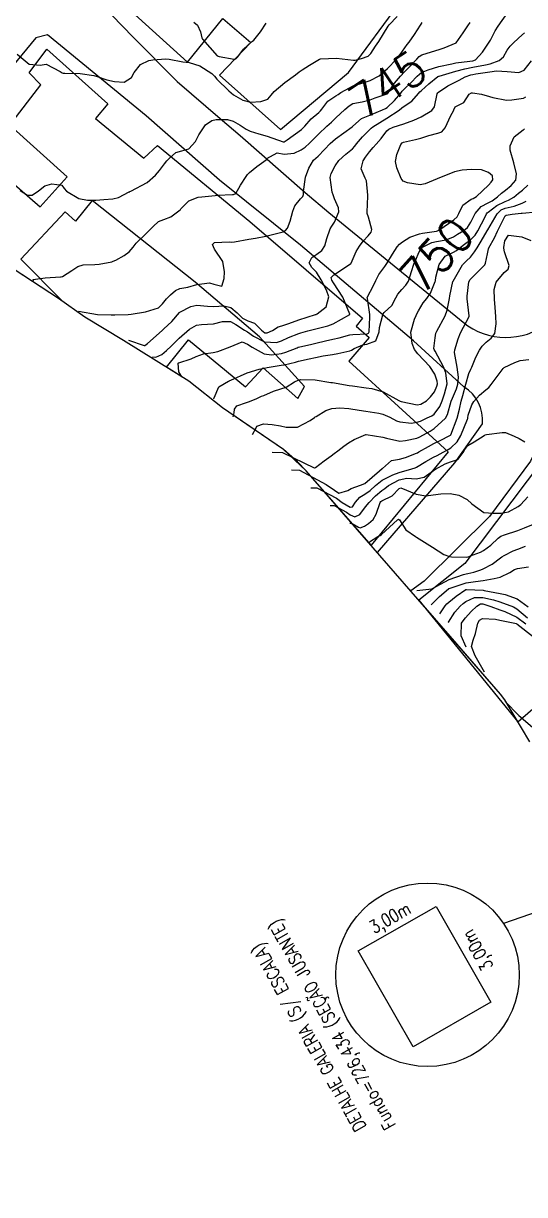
# Model space of a CAD drawing. Header units: metres. Extents: x 318500 to 325275, y 7408834 to 7428799.
# Drawn here: x 323552.8 to 323611.6, y 7420355.9 to 7420493.1 of the extents above; entities that cross this region are included whole.
import ezdxf
from ezdxf.enums import TextEntityAlignment as Align

# ---------------------------------------------------------------- set-up
doc = ezdxf.new("R2010")
doc.units = ezdxf.units.M
doc.header["$MEASUREMENT"] = 0
doc.linetypes.add('CONTINUO', pattern=[0])
for name, color, linetype in [('Area', 45, 'Continuous'), ('Cotas', 45, 'Continuous'), ('Curvas de Nivel 1m', 11, 'Continuous'), ('Curvas de Nivel 5m', 15, 'Continuous'), ('DETALHES', 45, 'Continuous'), ('Edificações', 30, 'Continuous'), ('TEXTO', 45, 'Continuous'), ('Vias Primárias', 230, 'Continuous')]:
    doc.layers.add(name, color=color, linetype=linetype)
doc.styles.add('ROMANS', font='romans', dxfattribs={"height": 0.2})
doc.styles.add('Style-STANDARD', font='STANDARD.shx')

msp = doc.modelspace()

# ---------------------------------------------------------------- linework, layer by layer
at = {"layer": 'Area'}
msp.add_lwpolyline([(323612.2, 7420408.93), (323609.26, 7420413.87), (323608.77, 7420414.54), (323585.99, 7420440.7), (323584.95, 7420441.74), (323583.31, 7420443.22), (323576.16, 7420448.08), (323572.23, 7420451.23), (323564.56, 7420455.99), (323560.02, 7420458.72), (323556.95, 7420460.91), (323551.87, 7420464.22)], dxfattribs=at)
at = {"layer": 'Curvas de Nivel 1m', "flags": 128}
for points, elevation in [([(323559.27, 7420459.4), (323561.52, 7420459.03), (323563.12, 7420458.97), (323563.55, 7420458.98), (323565.12, 7420459.02), (323565.45, 7420459.06), (323567.13, 7420459.36), (323568.65, 7420459.82), (323569.14, 7420460.29), (323569.62, 7420460.86), (323570.09, 7420461.32), (323570.64, 7420461.84), (323571.17, 7420462.07), (323572.12, 7420462.25), (323573.17, 7420462.56), (323574.66, 7420462.74), (323575.17, 7420462.6), (323576.07, 7420462.35), (323576.38, 7420463.24), (323576.41, 7420464.03), (323576.21, 7420465.24), (323575.23, 7420466.67), (323574.99, 7420467.25), (323575.24, 7420467.46), (323576.95, 7420467.53), (323577.24, 7420467.52), (323577.58, 7420467.56), (323579.25, 7420467.86), (323580.05, 7420467.99), (323581.26, 7420468.2), (323582.03, 7420468.39), (323583.26, 7420468.73), (323583.55, 7420468.86), (323583.8, 7420469.14), (323584.09, 7420469.95), (323584.4, 7420471.13), (323584.66, 7420471.77), (323585.31, 7420472.57), (323585.57, 7420472.86), (323585.66, 7420473.11), (323585.66, 7420473.45), (323585.91, 7420475.11), (323586.27, 7420476.19), (323586.85, 7420477.1), (323587.12, 7420477.35), (323587.38, 7420477.58), (323588.11, 7420478.36), (323588.79, 7420479.08), (323589.41, 7420479.62), (323591.36, 7420481.04), (323591.43, 7420481.11), (323592.48, 7420481.99), (323593.44, 7420482.38), (323594.93, 7420483), (323595.27, 7420483.18), (323595.45, 7420483.3), (323596.33, 7420484.11), (323597.06, 7420484.97), (323597.24, 7420485.21), (323597.49, 7420485.47), (323598.26, 7420486.19), (323599, 7420486.95), (323599.25, 7420487.2), (323599.51, 7420487.39), (323600.28, 7420487.69), (323601.52, 7420488.1), (323603.05, 7420488.41), (323603.53, 7420488.52), (323603.82, 7420488.58), (323605.53, 7420488.77), (323605.83, 7420488.86), (323606.63, 7420489.76), (323607.36, 7420490.83), (323607.44, 7420490.95), (323607.57, 7420491.17), (323608.14, 7420492.26), (323608.47, 7420492.82), (323609.61, 7420494.44)], 746), ([(323552.1, 7420489.56), (323553.51, 7420488.36), (323554.78, 7420488.26), (323555.51, 7420488.38), (323557.13, 7420487.5), (323557.36, 7420487.35), (323557.5, 7420487.32), (323557.69, 7420487.3), (323559.5, 7420487.26), (323561.09, 7420487.04), (323561.49, 7420486.91), (323562.62, 7420486.55), (323563.49, 7420486.34), (323564.62, 7420486.26), (323565.49, 7420486.82), (323565.83, 7420487.38), (323566.57, 7420488.32), (323567.52, 7420488.81), (323567.99, 7420488.89), (323569.53, 7420489), (323569.9, 7420488.95), (323571.52, 7420488.63), (323572.27, 7420488.55), (323573.51, 7420488.16), (323574.92, 7420487.26), (323575.21, 7420486.97), (323575.49, 7420486.63), (323576.92, 7420485.24), (323577.47, 7420484.76), (323578.54, 7420484.14), (323579.46, 7420483.93), (323580.65, 7420483.99), (323581.47, 7420484.27), (323581.89, 7420484.75), (323582.23, 7420485.16), (323583.49, 7420486.23), (323584.72, 7420487.13), (323585.17, 7420487.46), (323585.51, 7420487.7), (323586.37, 7420488.26), (323587.53, 7420488.94), (323587.65, 7420488.98), (323589.53, 7420489.07), (323591.53, 7420488.83), (323591.72, 7420488.85), (323592.47, 7420489.03), (323593.26, 7420489.3), (323593.54, 7420489.6), (323594.1, 7420490.47), (323594.48, 7420491.01), (323595.58, 7420492.83), (323595.71, 7420492.99), (323596.63, 7420493.94)], 743), ([(323552.43, 7420473.56), (323553.31, 7420473.03), (323553.85, 7420473.01), (323554.61, 7420473.53), (323555.33, 7420474.1), (323556.15, 7420474.33), (323557.33, 7420474.19), (323557.62, 7420473.78), (323557.86, 7420473.48), (323559.31, 7420472.64), (323560.33, 7420472.43), (323561.3, 7420472.43), (323562.24, 7420472.49), (323563.31, 7420472.59), (323563.96, 7420472.75), (323565.24, 7420473.39), (323565.29, 7420473.42), (323565.32, 7420473.44), (323565.41, 7420473.48), (323567.33, 7420474.51), (323568.31, 7420475.35), (323568.78, 7420475.91), (323569.36, 7420476.69), (323569.66, 7420477.04), (323569.93, 7420477.32), (323570.7, 7420478), (323571.38, 7420478.21), (323572.23, 7420478.45), (323573.02, 7420479.29), (323573.41, 7420480.07), (323574.18, 7420481.27), (323574.92, 7420481.76), (323575.43, 7420481.88), (323576.76, 7420481.9), (323577.43, 7420481.7), (323578.23, 7420481.22), (323578.95, 7420480.75), (323579.41, 7420480.53), (323580.42, 7420480.19), (323581.41, 7420479.94), (323583.28, 7420479.28), (323583.4, 7420479.27), (323583.75, 7420479.49), (323585.42, 7420480.71), (323585.83, 7420481.12), (323586.57, 7420481.97), (323587.44, 7420482.71), (323587.65, 7420482.89), (323587.81, 7420483.09), (323588.53, 7420484.02), (323589.47, 7420484.67), (323589.72, 7420484.83), (323590.05, 7420485.06), (323591.49, 7420485.83), (323592.4, 7420486.12), (323593.49, 7420486.44), (323594.55, 7420487), (323595.52, 7420487.85), (323596.55, 7420488.97), (323597.01, 7420489.5), (323597.55, 7420490.28), (323597.83, 7420490.68), (323598.06, 7420490.96), (323598.68, 7420491.84), (323599.38, 7420492.94), (323599.46, 7420493.07), (323599.59, 7420493.25)], 744), ([(323572.82, 7420493.29), (323573.24, 7420492.94), (323573.57, 7420492.17), (323573.74, 7420491.46), (323573.84, 7420491.28), (323575.53, 7420489.36), (323575.77, 7420489.25), (323577.53, 7420488.97), (323577.74, 7420489.01), (323577.96, 7420489.22), (323578.63, 7420490.13), (323579.56, 7420490.98), (323579.69, 7420491.07), (323579.83, 7420491.2), (323580.62, 7420492.14), (323581.28, 7420493.18)], 742), ([(323565.13, 7420456.02), (323567, 7420455.4), (323567.05, 7420455.39), (323567.08, 7420455.4), (323567.37, 7420455.64), (323569.1, 7420457.16), (323569.19, 7420457.24), (323569.28, 7420457.33), (323570.22, 7420458.21), (323571.13, 7420459.27), (323571.18, 7420459.31), (323572.47, 7420459.96), (323573.14, 7420460.12), (323574.39, 7420460.01), (323575.14, 7420459.96), (323576.34, 7420460.04), (323577.14, 7420459.83), (323577.89, 7420459.22), (323578.51, 7420458.59), (323579.12, 7420458.29), (323579.93, 7420458), (323580.73, 7420457.18), (323581.11, 7420456.88), (323581.41, 7420456.87), (323582.02, 7420457.16), (323582.7, 7420457.57), (323583.12, 7420457.71), (323583.96, 7420457.98), (323585.12, 7420458.41), (323587.06, 7420459.02), (323587.13, 7420459.04), (323587.17, 7420459.05), (323587.27, 7420459.09), (323588.3, 7420459.92), (323588.62, 7420461.08), (323588.36, 7420461.89), (323587.74, 7420463.08), (323587.2, 7420463.99), (323586.65, 7420464.54), (323586.34, 7420465.1), (323586.62, 7420465.69), (323587.23, 7420466.1), (323587.8, 7420466.51), (323588.17, 7420467.08), (323588.41, 7420467.92), (323588.79, 7420469.07), (323588.97, 7420469.38), (323589.28, 7420469.84), (323589.8, 7420471.06), (323589.78, 7420471.54), (323589.31, 7420472.58), (323589.12, 7420473.07), (323589.04, 7420473.35), (323588.79, 7420475.08), (323588.89, 7420475.54), (323589.36, 7420476.45), (323589.8, 7420477.06), (323590.62, 7420477.81), (323591.39, 7420478.46), (323591.67, 7420478.76), (323591.87, 7420479.04), (323592.57, 7420479.87), (323593.43, 7420480.7), (323593.59, 7420480.86), (323593.79, 7420481.01), (323595.44, 7420482.05), (323596.87, 7420482.97), (323597.18, 7420483.24), (323597.46, 7420483.46), (323598.37, 7420484.05), (323599.16, 7420484.94), (323599.31, 7420485.11), (323599.49, 7420485.29), (323600.34, 7420486.08), (323601.42, 7420486.91), (323601.51, 7420486.95), (323601.58, 7420486.97), (323603.52, 7420487.56), (323604.57, 7420487.82), (323605.52, 7420488), (323606.98, 7420488.3), (323607.53, 7420488.42), (323608.58, 7420488.81), (323609.1, 7420489.24), (323609.55, 7420490.01), (323609.88, 7420490.47), (323610.21, 7420490.79), (323610.91, 7420491.44), (323611.58, 7420492.06)], 747), ([(323567.95, 7420454.08), (323568.37, 7420454.03), (323569.07, 7420454.35), (323569.6, 7420454.8), (323570.14, 7420455.32), (323570.61, 7420455.79), (323571.09, 7420456.25), (323572.29, 7420457.29), (323573.11, 7420457.78), (323573.7, 7420457.86), (323575.12, 7420457.94), (323576.16, 7420458.2), (323577.12, 7420458.2), (323577.74, 7420457.85), (323578.76, 7420457.21), (323579.11, 7420457), (323579.81, 7420456.47), (323581.09, 7420455.81), (323582.49, 7420455.75), (323583.09, 7420455.95), (323583.92, 7420456.32), (323585.11, 7420456.81), (323585.34, 7420456.89), (323586.17, 7420457.1), (323587.11, 7420457.34), (323588.5, 7420457.69), (323589.12, 7420457.93), (323591.08, 7420459.04), (323591.1, 7420459.07), (323590.28, 7420461.05), (323589.18, 7420462.73), (323588.97, 7420463.07), (323588.91, 7420463.35), (323589.2, 7420463.67), (323591.06, 7420464.89), (323591.21, 7420465), (323591.24, 7420465.04), (323591.85, 7420466.41), (323592.21, 7420467.03), (323592.66, 7420467.61), (323593.26, 7420468.24), (323593.61, 7420468.67), (323593.68, 7420469.01), (323593.28, 7420470.44), (323593.14, 7420470.86), (323593.12, 7420471.01), (323593.2, 7420472.9), (323593.2, 7420473.01), (323593.04, 7420474.71), (323592.9, 7420475.02), (323592.42, 7420476.09), (323592.66, 7420477.03), (323592.92, 7420477.48), (323593.39, 7420478.08), (323593.82, 7420478.59), (323594.19, 7420479.01), (323594.76, 7420479.65), (323595.42, 7420480.54), (323595.66, 7420480.76), (323596.19, 7420480.98), (323597.43, 7420481.39), (323598.58, 7420481.8), (323599.44, 7420482.19), (323600.7, 7420482.92), (323601.02, 7420483.36), (323601.34, 7420484.91), (323601.4, 7420485), (323601.48, 7420485.07), (323602.58, 7420485.81), (323603.5, 7420486.3), (323603.9, 7420486.48), (323604.6, 7420486.87), (323605.27, 7420487.11), (323605.51, 7420487.16), (323605.88, 7420487.22), (323607.52, 7420487.48), (323608.28, 7420487.58), (323609.52, 7420487.49), (323610.92, 7420487.38), (323611.52, 7420487.66), (323612.38, 7420488.77)], 748), ([(323571.39, 7420451.72), (323571.06, 7420452.29), (323570.98, 7420453.31), (323571.01, 7420453.35), (323571.05, 7420453.38), (323572.51, 7420453.84), (323573.06, 7420454.09), (323573.92, 7420454.42), (323575.07, 7420454.57), (323575.62, 7420454.69), (323577.08, 7420455.23), (323578.47, 7420455.83), (323579.09, 7420455.56), (323579.64, 7420455.19), (323581.07, 7420454.43), (323581.92, 7420454.31), (323583.07, 7420454.46), (323583.61, 7420454.6), (323584.9, 7420455.12), (323585.03, 7420455.18), (323585.08, 7420455.2), (323586.62, 7420455.57), (323587.09, 7420455.68), (323588.23, 7420455.94), (323589.1, 7420456.13), (323589.85, 7420456.31), (323591.1, 7420456.64), (323591.44, 7420456.7), (323593.11, 7420456.77), (323593.28, 7420456.83), (323593.35, 7420457.01), (323593.43, 7420458.71), (323593.42, 7420459.01), (323593.16, 7420460.89), (323593.13, 7420461.01), (323593.14, 7420461.04), (323593.16, 7420461.09), (323593.83, 7420462.35), (323594.14, 7420463), (323594.49, 7420463.7), (323595.21, 7420464.67), (323595.43, 7420464.99), (323596.1, 7420466.11), (323596.63, 7420466.97), (323596.92, 7420467.29), (323597.25, 7420467.54), (323598.12, 7420468.09), (323599.26, 7420468.49), (323599.63, 7420468.57), (323601.27, 7420468.8), (323601.36, 7420468.82), (323601.52, 7420468.91), (323603.28, 7420470.13), (323603.68, 7420470.48), (323603.89, 7420470.87), (323604.34, 7420471.83), (323605.32, 7420472.54), (323605.54, 7420472.64), (323605.95, 7420472.85), (323606.65, 7420473.52), (323607.34, 7420474.18), (323607.65, 7420474.52), (323607.86, 7420474.82), (323607.8, 7420475.27), (323607.36, 7420475.69), (323606.51, 7420475.99), (323605.36, 7420476.04), (323604.27, 7420475.96), (323603.36, 7420475.75), (323601.35, 7420474.91), (323599.93, 7420474.34), (323599.34, 7420474.23), (323597.84, 7420474.45), (323597.35, 7420474.67), (323597.12, 7420474.96), (323596.61, 7420476.22), (323596.43, 7420476.97), (323596.59, 7420477.77), (323597.06, 7420478.97), (323597.22, 7420479.15), (323597.4, 7420479.23), (323598.8, 7420479.55), (323599.41, 7420479.71), (323600.34, 7420480), (323601.42, 7420480.29), (323601.89, 7420480.44), (323602.26, 7420480.9), (323602.93, 7420482.37), (323603.23, 7420482.88), (323603.3, 7420483.03), (323603.46, 7420483.35), (323604.46, 7420483.88), (323605.08, 7420484.86), (323605.35, 7420484.99), (323605.48, 7420485), (323606.52, 7420484.84), (323607.48, 7420484.57), (323607.85, 7420484.45), (323609.47, 7420484.14), (323610.08, 7420484.18), (323611.47, 7420484.4), (323611.73, 7420484.53)], 749), ([(323577.41, 7420447.05), (323577.55, 7420447.5), (323577.57, 7420447.92), (323577.86, 7420448.34), (323578.99, 7420448.73), (323579.35, 7420448.84), (323580.19, 7420449.18), (323580.74, 7420449.44), (323581.01, 7420449.55), (323582.14, 7420450.03), (323583.02, 7420450.33), (323583.63, 7420450.53), (323584.62, 7420451.13), (323585.03, 7420451.33), (323585.32, 7420451.4), (323587.03, 7420451.36), (323588.86, 7420451.07), (323589.03, 7420451.04), (323589.06, 7420451.04), (323591.03, 7420450.72), (323591.4, 7420450.66), (323593.02, 7420450.43), (323593.69, 7420450.34), (323595.01, 7420449.97), (323596.83, 7420448.96), (323597, 7420448.88), (323597.12, 7420448.83), (323598.99, 7420448.43), (323599.42, 7420448.5), (323600.09, 7420448.92), (323600.54, 7420449.38), (323601.02, 7420449.96), (323601.3, 7420450.63), (323601.36, 7420450.91), (323601.33, 7420451.2), (323601.04, 7420452.05), (323600.49, 7420452.92), (323599.07, 7420454.42), (323598.67, 7420454.94), (323598.39, 7420455.64), (323598.26, 7420456.94), (323598.66, 7420458.47), (323598.87, 7420458.93), (323598.96, 7420459.11), (323599.14, 7420459.44), (323599.7, 7420460.38), (323600.12, 7420460.92), (323600.54, 7420461.54), (323601.1, 7420462.91), (323601.12, 7420462.98), (323601.19, 7420463.41), (323601.57, 7420464.9), (323602.25, 7420465.87), (323603.23, 7420466.32), (323603.6, 7420466.51), (323604.01, 7420466.87), (323604.71, 7420467.4), (323605.25, 7420467.79), (323605.78, 7420468.34), (323606.09, 7420468.85), (323606.94, 7420470.49), (323607.11, 7420470.83), (323607.19, 7420470.93), (323607.29, 7420471.01), (323608.33, 7420471.79), (323609.31, 7420472.28), (323609.69, 7420472.42), (323610.32, 7420472.79), (323610.87, 7420473.24), (323611.33, 7420473.62), (323611.94, 7420474.17)], 751), ([(323579.69, 7420444.97), (323580.1, 7420445.75), (323580.19, 7420445.95), (323580.96, 7420446.22), (323582, 7420446.12), (323582.96, 7420445.97), (323583.63, 7420445.82), (323584.96, 7420445.82), (323586.46, 7420446.59), (323586.97, 7420446.97), (323587.04, 7420447.02), (323587.13, 7420447.09), (323588.28, 7420447.77), (323588.98, 7420448.01), (323589.94, 7420448.1), (323590.98, 7420448.02), (323592.17, 7420447.83), (323592.98, 7420447.71), (323594.5, 7420447.47), (323594.98, 7420447.34), (323595.78, 7420446.98), (323596.58, 7420446.58), (323596.96, 7420446.46), (323598.32, 7420446.3), (323598.96, 7420446.39), (323599.36, 7420446.54), (323600.17, 7420446.92), (323600.72, 7420447.17), (323600.98, 7420447.36), (323601.66, 7420448.23), (323601.91, 7420448.9), (323602.18, 7420449.72), (323602.5, 7420450.89), (323602.36, 7420452.21), (323602.09, 7420452.89), (323601.08, 7420454.74), (323600.98, 7420454.91), (323600.95, 7420455.05), (323601.1, 7420456.29), (323601.18, 7420456.84), (323601.2, 7420456.91), (323601.29, 7420457.09), (323602.25, 7420458.89), (323602.5, 7420459.53), (323602.77, 7420460.89), (323602.83, 7420461.22), (323603.17, 7420462.88), (323603.19, 7420462.93), (323604.31, 7420464.86), (323604.75, 7420465.33), (323605.22, 7420465.75), (323605.72, 7420466.36), (323606.01, 7420466.85), (323606.49, 7420467.61), (323607.2, 7420468.83), (323607.27, 7420468.96), (323608.36, 7420470.81), (323608.83, 7420471.28), (323609.3, 7420471.48), (323610.35, 7420471.74), (323611.31, 7420472.08), (323611.78, 7420472.31)], 752), ([(323581.97, 7420442.89), (323583.19, 7420442.87), (323586.92, 7420441.04), (323586.94, 7420441.04), (323587.06, 7420441.09), (323588.09, 7420441.89), (323588.91, 7420442.48), (323589.25, 7420442.73), (323589.69, 7420443.06), (323590.39, 7420443.59), (323590.93, 7420443.98), (323591.6, 7420444.37), (323592.95, 7420444.97), (323592.99, 7420444.97), (323594.95, 7420444.66), (323595.38, 7420444.54), (323596.94, 7420444.19), (323597.63, 7420444.26), (323598.94, 7420444.55), (323599.22, 7420444.65), (323599.73, 7420444.92), (323600.52, 7420445.35), (323600.96, 7420445.65), (323602.31, 7420446.89), (323602.56, 7420447.3), (323602.98, 7420448.88), (323602.98, 7420448.9), (323603, 7420448.94), (323603.59, 7420450.3), (323603.77, 7420450.87), (323603.85, 7420451.68), (323603.67, 7420452.87), (323603.37, 7420454.58), (323603.39, 7420454.88), (323603.78, 7420456.19), (323604.05, 7420456.87), (323605.07, 7420458.79), (323605.1, 7420458.85), (323605.1, 7420458.88), (323604.84, 7420460.85), (323604.84, 7420461.18), (323605.05, 7420462.85), (323605.19, 7420463.14), (323606.05, 7420463.99), (323606.9, 7420464.83), (323607.01, 7420465.04), (323607.23, 7420466.12), (323607.33, 7420466.73), (323607.38, 7420466.83), (323608.07, 7420468.01), (323608.41, 7420468.81), (323609.29, 7420470.58), (323609.4, 7420470.69), (323610.14, 7420470.79), (323611.16, 7420470.91), (323611.29, 7420470.92), (323612.97, 7420471.08)], 753), ([(323584.25, 7420440.81), (323585.21, 7420440.8), (323588.33, 7420439.12), (323589.29, 7420438.42), (323589.81, 7420438.1), (323590.86, 7420438.41), (323591.26, 7420438.64), (323592.35, 7420439.02), (323592.87, 7420439.21), (323594.59, 7420440.7), (323594.89, 7420440.97), (323594.91, 7420440.99), (323595.98, 7420441.9), (323596.91, 7420442.08), (323597.61, 7420442.25), (323598.92, 7420442.78), (323599.02, 7420442.83), (323599.2, 7420442.93), (323600.3, 7420443.54), (323600.93, 7420443.89), (323601.6, 7420444.24), (323602.9, 7420444.88), (323602.95, 7420444.93), (323603.66, 7420446.87), (323603.93, 7420447.92), (323604.14, 7420448.86), (323604.33, 7420449.54), (323604.68, 7420450.86), (323605.04, 7420452.13), (323605.27, 7420452.63), (323605.38, 7420452.85), (323605.87, 7420454.04), (323606.29, 7420454.84), (323606.61, 7420455.31), (323607.09, 7420455.78), (323607.67, 7420456.26), (323608.09, 7420456.82), (323608.26, 7420457.95), (323608.21, 7420458.81), (323608.12, 7420459.84), (323608.06, 7420460.82), (323608.03, 7420461.97), (323608.25, 7420462.81), (323609.2, 7420463.97), (323609.65, 7420464.35), (323609.78, 7420464.79), (323609.23, 7420466.37), (323609.16, 7420466.8), (323609.16, 7420466.88), (323609.25, 7420467.65), (323609.71, 7420468.34), (323611.26, 7420468.13), (323612.31, 7420467.71)], 754), ([(323588.8, 7420436.65), (323589.25, 7420436.64), (323590.71, 7420435.86), (323591.15, 7420435.55), (323591.68, 7420435.3), (323592.25, 7420435.58), (323592.83, 7420436.31), (323593.12, 7420436.72), (323593.34, 7420437), (323594.09, 7420437.76), (323594.86, 7420438.4), (323595.2, 7420438.65), (323595.62, 7420438.98), (323596.88, 7420439.66), (323597.78, 7420439.85), (323598.88, 7420439.78), (323599.82, 7420439.98), (323600.89, 7420440.74), (323601.12, 7420440.91), (323602.26, 7420441.53), (323602.9, 7420441.74), (323603.74, 7420442.03), (323604.39, 7420442.86), (323604.57, 7420443.21), (323604.93, 7420443.68), (323605.66, 7420444.12), (323606.83, 7420444.83), (323606.9, 7420444.88), (323606.95, 7420444.92), (323607.1, 7420444.97), (323608.95, 7420445.2), (323609.34, 7420445.18), (323610.37, 7420444.78), (323610.95, 7420444.48), (323611.59, 7420444.11)], 756), ([(323591.08, 7420434.57), (323591.27, 7420434.57), (323591.9, 7420434.23), (323592.09, 7420434.1), (323592.3, 7420434.01), (323592.8, 7420434.23), (323593.28, 7420434.53), (323593.81, 7420435), (323594.19, 7420435.62), (323594.65, 7420436.99), (323594.73, 7420437.1), (323594.84, 7420437.17), (323596.06, 7420437.76), (323596.87, 7420438.65), (323597.09, 7420438.73), (323598.86, 7420437.96), (323600, 7420437.77), (323600.85, 7420437.88), (323601.75, 7420438.01), (323602.86, 7420438.06), (323603.88, 7420437.84), (323604.85, 7420437.33), (323605.41, 7420436.84), (323606.82, 7420435.82), (323607.89, 7420435.75), (323608.82, 7420435.74), (323609.71, 7420435.91), (323610.84, 7420436.53), (323610.98, 7420436.63), (323611.12, 7420436.77), (323611.97, 7420437.65)], 757), ([(323593.4, 7420432.39), (323594.36, 7420432.99), (323594.64, 7420433.14), (323594.79, 7420433.24), (323596.69, 7420434.96), (323596.75, 7420435.02), (323596.81, 7420435.04), (323596.91, 7420434.96), (323597.64, 7420433.79), (323598.79, 7420432.99), (323598.9, 7420432.93), (323600.77, 7420431.74), (323602.11, 7420430.89), (323602.76, 7420430.65), (323603, 7420430.63), (323604.76, 7420430.6), (323604.97, 7420430.63), (323605.55, 7420430.84), (323606.41, 7420431.19), (323606.77, 7420431.36), (323607.61, 7420431.98), (323608.49, 7420432.8), (323608.79, 7420433.03), (323609.21, 7420433.2), (323610.8, 7420433.73), (323611.56, 7420434.01), (323612.81, 7420434.52)], 758), ([(323598.94, 7420426.69), (323600.71, 7420426.89), (323602.72, 7420427.98), (323604.43, 7420428.56), (323604.73, 7420428.63), (323604.91, 7420428.67), (323605.64, 7420428.84), (323606.45, 7420429.12), (323606.74, 7420429.23), (323607.79, 7420429.77), (323608.76, 7420430.52), (323608.92, 7420430.64), (323609.2, 7420430.79), (323610.24, 7420431.31), (323610.77, 7420431.53), (323611.67, 7420431.86)], 759), ([(323601.63, 7420423.93), (323602.25, 7420424.89), (323602.45, 7420425.12), (323602.69, 7420425.33), (323603.56, 7420426), (323604.71, 7420426.78), (323604.77, 7420426.79), (323606.71, 7420426.7), (323606.85, 7420426.68), (323608.7, 7420426.32), (323609.29, 7420426.2), (323610.69, 7420425.72), (323612, 7420424.76)], 761), ([(323602.62, 7420422.91), (323602.65, 7420422.96), (323603.42, 7420424.12), (323604.03, 7420424.86), (323604.38, 7420425.16), (323604.69, 7420425.38), (323605.7, 7420425.84), (323606.7, 7420425.85), (323607.92, 7420425.58), (323608.69, 7420425.36), (323610.29, 7420424.78), (323610.68, 7420424.54), (323611.93, 7420423.49)], 762), ([(323604.73, 7420420.03), (323604.15, 7420421.35), (323604.2, 7420422.86), (323604.37, 7420423.14), (323604.66, 7420423.49), (323605.31, 7420424.2), (323605.97, 7420424.84), (323606.41, 7420425.1), (323606.68, 7420425.1), (323607.61, 7420424.82), (323608.67, 7420424.41), (323609.25, 7420424.21), (323610.66, 7420423.55), (323611.73, 7420422.76)], 763), ([(323606.88, 7420417.09), (323605.8, 7420419.04), (323605.36, 7420420.1), (323605.54, 7420420.84), (323605.84, 7420421.63), (323606.11, 7420422.84), (323606.3, 7420423.19), (323606.66, 7420423.4), (323608.15, 7420423.32), (323608.66, 7420423.2), (323610.62, 7420422.8), (323610.65, 7420422.79), (323610.67, 7420422.77), (323612.63, 7420421.23)], 764)]:
    msp.add_lwpolyline(points, dxfattribs=dict(at, elevation=elevation))
at = {"layer": 'Curvas de Nivel 5m', "flags": 128}
for points, elevation in [([(323554.01, 7420462.98), (323553.98, 7420463.13), (323555.36, 7420463.34), (323557.18, 7420463.43), (323557.24, 7420463.43), (323557.41, 7420463.49), (323558.49, 7420464.18), (323559.2, 7420464.65), (323559.83, 7420464.83), (323561.2, 7420464.89), (323561.69, 7420464.94), (323563.21, 7420465.22), (323563.35, 7420465.26), (323563.65, 7420465.41), (323564.65, 7420465.96), (323565.22, 7420466.38), (323565.69, 7420466.92), (323566.05, 7420467.38), (323567.25, 7420468.58), (323568.04, 7420469.35), (323568.67, 7420469.93), (323569.27, 7420470.17), (323570.11, 7420470.49), (323571.21, 7420471.31), (323571.25, 7420471.35), (323571.29, 7420471.4), (323572.23, 7420472.37), (323573.31, 7420472.78), (323573.75, 7420472.83), (323575.32, 7420472.98), (323575.57, 7420473), (323577.32, 7420473.09), (323577.44, 7420473.11), (323577.72, 7420473.22), (323578.29, 7420474.18), (323578.93, 7420475.21), (323579.1, 7420475.44), (323579.35, 7420475.69), (323580.18, 7420476.36), (323581.27, 7420477.17), (323581.32, 7420477.23), (323581.37, 7420477.32), (323582.58, 7420477.96), (323583.38, 7420477.83), (323584.58, 7420477.93), (323585.39, 7420478.31), (323585.87, 7420478.64), (323586.36, 7420479.11), (323587.41, 7420480.15), (323588.41, 7420481.09), (323588.93, 7420481.58), (323589.44, 7420482.07), (323590.5, 7420483.05), (323591.01, 7420483.49), (323591.46, 7420483.74), (323592.53, 7420483.96), (323593.47, 7420484.18), (323594.07, 7420484.41), (323595.48, 7420484.88), (323595.54, 7420484.92), (323595.59, 7420484.99), (323596.34, 7420486.14), (323597.02, 7420486.97), (323597.52, 7420487.47), (323598.26, 7420488.22), (323598.94, 7420488.95), (323599.21, 7420489.27), (323599.54, 7420489.48), (323600.65, 7420489.82), (323601.55, 7420490.09), (323602.15, 7420490.3), (323603.56, 7420490.88), (323604.39, 7420492.06), (323604.93, 7420492.87), (323605.19, 7420493.27)], 745), ([(323575.14, 7420449.13), (323575.15, 7420449.15), (323575.15, 7420449.17), (323575.18, 7420449.25), (323575.72, 7420450.54), (323576.87, 7420451.23), (323576.99, 7420451.27), (323577.03, 7420451.28), (323577.14, 7420451.34), (323579.04, 7420452.21), (323580.47, 7420452.61), (323581.05, 7420452.74), (323581.39, 7420452.82), (323583.05, 7420453.08), (323583.39, 7420453.14), (323584.73, 7420453.45), (323585.06, 7420453.54), (323586.32, 7420453.84), (323587.06, 7420453.99), (323587.97, 7420454.17), (323589.07, 7420454.35), (323589.69, 7420454.44), (323591.08, 7420454.75), (323591.28, 7420454.83), (323591.59, 7420455.03), (323592.62, 7420455.48), (323593.09, 7420455.55), (323594.15, 7420455.95), (323594.52, 7420457), (323594.59, 7420457.52), (323594.97, 7420458.99), (323595.01, 7420459.11), (323595.13, 7420459.28), (323596.02, 7420460.1), (323596.5, 7420460.97), (323596.73, 7420461.4), (323597.17, 7420461.94), (323597.67, 7420462.47), (323597.98, 7420462.95), (323598.31, 7420464.05), (323598.61, 7420464.94), (323598.79, 7420465.37), (323599.23, 7420466.36), (323599.42, 7420466.74), (323599.62, 7420466.93), (323600.71, 7420467.45), (323601.25, 7420467.57), (323602.39, 7420467.76), (323603.26, 7420468.15), (323603.7, 7420468.43), (323604.44, 7420468.87), (323604.9, 7420469.24), (323605.28, 7420469.84), (323605.77, 7420470.85), (323606.47, 7420471.67), (323607.31, 7420472.12), (323607.78, 7420472.36), (323608.42, 7420472.81), (323608.88, 7420473.25), (323609.33, 7420473.62), (323610, 7420474.14), (323610.55, 7420474.79), (323610.64, 7420475.5), (323610.31, 7420476.79), (323609.89, 7420478.29), (323609.87, 7420478.8), (323610.37, 7420479.84), (323611.43, 7420480.68), (323611.49, 7420480.72), (323611.58, 7420480.78)], 750), ([(323586.53, 7420438.73), (323587.23, 7420438.72), (323589.52, 7420437.49), (323590.21, 7420437), (323591.13, 7420436.44), (323591.39, 7420436.47), (323591.75, 7420437.03), (323592.25, 7420437.62), (323592.85, 7420437.98), (323593.47, 7420438.4), (323594.1, 7420439), (323594.88, 7420439.6), (323596.14, 7420440.23), (323596.89, 7420440.51), (323598.35, 7420440.94), (323598.75, 7420441.07), (323598.89, 7420441.14), (323600.01, 7420441.81), (323600.91, 7420442.29), (323601.32, 7420442.5), (323602.05, 7420442.89), (323602.61, 7420443.2), (323602.93, 7420443.39), (323603.69, 7420444.12), (323604.1, 7420444.86), (323604.87, 7420446.75), (323604.91, 7420446.85), (323604.92, 7420446.9), (323604.98, 7420447.22), (323605.39, 7420448.45), (323605.62, 7420448.84), (323606.29, 7420449.56), (323607.02, 7420450.18), (323607.37, 7420450.48), (323607.66, 7420450.82), (323609.05, 7420452.69), (323609.17, 7420452.8), (323610.44, 7420453.4), (323611.06, 7420453.62), (323612.07, 7420453.75)], 755), ([(323600.61, 7420424.98), (323600.68, 7420425.02), (323601.62, 7420425.97), (323602.67, 7420426.88), (323602.71, 7420426.9), (323602.75, 7420426.92), (323604.72, 7420427.56), (323605.82, 7420427.74), (323606.72, 7420427.87), (323608.01, 7420428.1), (323608.72, 7420428.23), (323609.86, 7420428.78), (323610.39, 7420429.13), (323610.74, 7420429.26), (323612.04, 7420429.46)], 760), ([(323609.29, 7420413.66), (323610.89, 7420412.01), (323612.49, 7420410.66)], 765)]:
    msp.add_lwpolyline(points, dxfattribs=dict(at, elevation=elevation))
at = {"layer": 'DETALHES'}
msp.add_lwpolyline([(323598.51, 7420373.19), (323592.08, 7420384.43), (323601.21, 7420389.65), (323607.64, 7420378.41)], close=True, dxfattribs=at)
msp.add_circle((323600.2, 7420381.64), 10.75, dxfattribs=at)
at = {"layer": 'Edificações'}
for points in [[(323564.69, 7420495.29), (323572.07, 7420488.59), (323576.19, 7420493.74), (323579.49, 7420490.91), (323575.83, 7420487.08), (323582.96, 7420480.71), (323582.96, 7420480.71), (323590.94, 7420487.38), (323603.37, 7420504.32)], [(323549.02, 7420476.64), (323554.78, 7420471.64), (323557.96, 7420475.17), (323551.24, 7420481.23), (323554.88, 7420485.95), (323553.52, 7420487.36), (323555.59, 7420490.13), (323562.72, 7420483.71), (323561.26, 7420482), (323566.96, 7420477.35), (323568.54, 7420478.85), (323579.36, 7420469.94), (323592.56, 7420458.61), (323591.85, 7420457.65), (323593.37, 7420456.34), (323590.99, 7420453.57), (323602.62, 7420442.94), (323593.58, 7420431.99), (323585.99, 7420440.7), (323583.31, 7420443.22), (323579.02, 7420446.14), (323576.16, 7420448.08), (323572.23, 7420451.23), (323569.61, 7420452.86), (323572.18, 7420456.05), (323578.85, 7420450.54), (323580.92, 7420452.76), (323585.01, 7420449.18), (323585.77, 7420450.59), (323580.51, 7420456.4), (323572.98, 7420462.81), (323560.9, 7420472.38), (323558.93, 7420469.96), (323557.71, 7420471.07), (323552.51, 7420465.51), (323557.41, 7420460.58)], [(323556.95, 7420460.91), (323548.31, 7420466.54)]]:
    msp.add_lwpolyline(points, dxfattribs=at)
for points in [[(323610.79, 7420411.3), (323617.22, 7420416.86), (323615.88, 7420420.05), (323623.25, 7420427.98), (323627.38, 7420424.93), (323635.77, 7420434.25), (323621.73, 7420445.74), (323618.62, 7420442.5), (323615.61, 7420444.45), (323604.57, 7420429.85), (323599.2, 7420425.53)], [(323610.79, 7420411.3), (323609.26, 7420413.87), (323608.77, 7420414.54), (323603.64, 7420420.44), (323599.2, 7420425.53)]]:
    msp.add_lwpolyline(points, close=True, dxfattribs=at)
at = {"layer": 'TEXTO', "linetype": 'CONTINUO'}
msp.add_polyline3d([(323861.31, 7420474.92, 0), (323609.12, 7420387.65, 0)], dxfattribs=at)
at = {"layer": 'Vias Primárias'}
for points in [[(323415.83, 7419583.3), (323419.05, 7419572.75), (323421.03, 7419562.09), (323421.35, 7419557.37), (323421.62, 7419546.02), (323420.65, 7419534.77), (323419.85, 7419529.55), (323419.49, 7419524.99, 0.238184), (323422.13, 7419522.67), (323425.33, 7419521.77), (323439.38, 7419519.04), (323447.04, 7419517.34, 0.392019), (323449.51, 7419518.78), (323449.89, 7419520.08), (323454.11, 7419536.78), (323456.93, 7419548.51), (323462.14, 7419572.41), (323463.2, 7419579.6, 0.075507), (323463.15, 7419593.44, 0), (323461.93, 7419601.3, 0.173993), (323443.83, 7419629.61, 0.279998), (323404.32, 7419640.18, 0.277838)], [(323934.92, 7420316.78, 0), (323936.24, 7420308.85)], [(323715.64, 7420145.55, 0), (323709.04, 7420132.94)], [(323939.28, 7420278.62, 0), (323933.27, 7420270.92)], [(323840.74, 7420005.61, 0), (323839.68, 7420001, -0.226003)], [(323831.09, 7420001.79, 0), (323833.84, 7420008.44, 0.220888)], [(323588.63, 7420470.97), (323604.37, 7420458.13, 0.349918), (323614.31, 7420458.02), (323626.53, 7420480.94), (323632.68, 7420488.12), (323655.41, 7420510.89)], [(323594.32, 7420431.14), (323603.4, 7420441.66), (323606.65, 7420446.23, 0.283004), (323604.47, 7420450.54), (323598.54, 7420455.95), (323585.31, 7420467.16), (323575.82, 7420474.77), (323567.21, 7420482.31), (323555.66, 7420491.82), (323554.28, 7420491.45), (323550.44, 7420486.81), (323541.72, 7420476.45), (323538.21, 7420472.98)]]:
    msp.add_lwpolyline(points, format="xyb", dxfattribs=at)
for points in [[(323560.74, 7420496.68), (323565.7, 7420491.55), (323570.86, 7420486.35), (323575.88, 7420482.01), (323578.22, 7420479.99), (323585.87, 7420473.32), (323588.63, 7420470.97)], [(323646.16, 7420495.1), (323640.09, 7420487.32), (323633.18, 7420479.12), (323630.59, 7420475.37), (323623.56, 7420464.85), (323618.59, 7420453.97), (323616.14, 7420450.15), (323612.26, 7420441.82), (323607.48, 7420435.37), (323599.79, 7420427.77), (323598.23, 7420426.65)]]:
    msp.add_lwpolyline(points, dxfattribs=at)

# ---------------------------------------------------------------- texts
at = {"layer": 'Cotas', "style": 'Style-STANDARD'}
for s, rotation, p in [('745', 33.4115, (323595.53, 7420485.99, 745)), ('750', 47.5215, (323601.3, 7420466.01, 750))]:
    msp.add_text(s, height=4, rotation=rotation, dxfattribs=at).set_placement(p, align=Align.MIDDLE_CENTER)
at = {"layer": 'DETALHES', "style": 'ROMANS', "width": 0.8}
for s, rotation, p in [('3,00m', 29.8226, (323593.94, 7420386.4)), ('Fundo=726,434 (SEÇÃO JUSANTE)', 119.4609, (323596.53, 7420364.03, -730)), ('3,00m', 119.281, (323607.95, 7420382.63)), ('DETALHE GALERIA (S/ ESCALA)', 119.4609, (323593.07, 7420363.84))]:
    msp.add_text(s, height=1.5, rotation=rotation, dxfattribs=at).set_placement(p)

doc.saveas('drawing.dxf')
